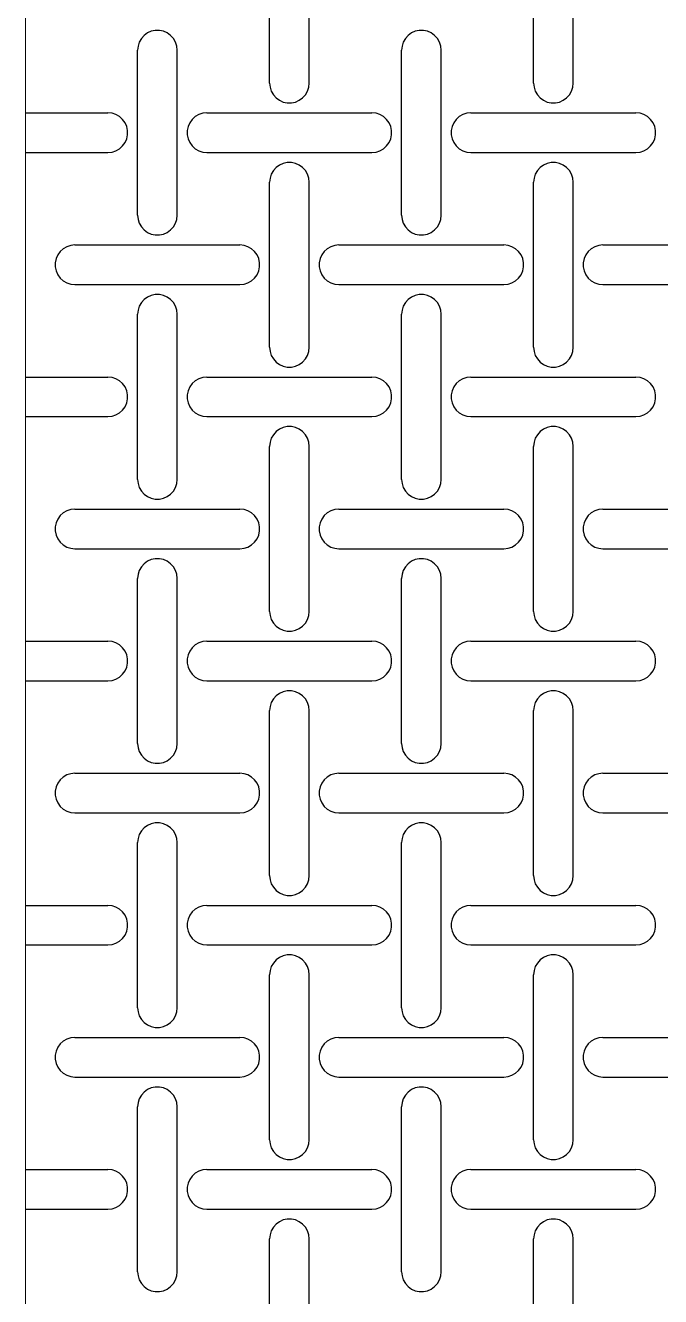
# Model space of a CAD drawing. Header units: metres. Extents: x 0 to 100, y -20 to 320.
# Drawn here: x 0 to 48.1, y 141.9 to 238.1 of the extents above; entities that cross this region are included whole.
import ezdxf

# ---------------------------------------------------------------- set-up
doc = ezdxf.new("R2010")
doc.units = ezdxf.units.M

msp = doc.modelspace()

# ---------------------------------------------------------------- linework, layer by layer
at = {"lineweight": 0}
msp.add_line((0, -20), (0, 320), dxfattribs=at)
for p, q in [((18.5, 233.75), (18.5, 246.25)), ((21.5, 233.75), (21.5, 246.25)), ((38.5, 233.75), (38.5, 246.25)), ((41.5, 233.75), (41.5, 246.25)), ((9.843, 237.742), (9.536, 237.677)), ((10.157, 237.742), (9.843, 237.742)), ((10.464, 237.677), (10.157, 237.742)), ((29.843, 237.742), (29.536, 237.677)), ((30.157, 237.742), (29.843, 237.742)), ((30.464, 237.677), (30.157, 237.742)), ((8.63, 236.86), (8.533, 236.562)), ((8.786, 237.132), (8.63, 236.86)), ((8.996, 237.365), (8.786, 237.132)), ((9.25, 237.549), (8.996, 237.365)), ((9.536, 237.677), (9.25, 237.549)), ((10.75, 237.549), (10.464, 237.677)), ((11.004, 237.365), (10.75, 237.549)), ((11.214, 237.132), (11.004, 237.365)), ((11.37, 236.86), (11.214, 237.132)), ((11.467, 236.562), (11.37, 236.86)), ((28.63, 236.86), (28.533, 236.562)), ((28.786, 237.132), (28.63, 236.86)), ((28.996, 237.365), (28.786, 237.132)), ((29.25, 237.549), (28.996, 237.365)), ((29.536, 237.677), (29.25, 237.549)), ((30.75, 237.549), (30.464, 237.677)), ((31.004, 237.365), (30.75, 237.549)), ((31.214, 237.132), (31.004, 237.365)), ((31.37, 236.86), (31.214, 237.132)), ((31.467, 236.562), (31.37, 236.86)), ((8.533, 236.562), (8.5, 236.25)), ((8.5, 223.75), (8.5, 236.25)), ((11.5, 236.25), (11.467, 236.562)), ((11.5, 223.75), (11.5, 236.25)), ((28.533, 236.562), (28.5, 236.25)), ((28.5, 223.75), (28.5, 236.25)), ((31.5, 236.25), (31.467, 236.562)), ((31.5, 223.75), (31.5, 236.25)), ((18.5, 233.75), (18.533, 233.438)), ((18.533, 233.438), (18.63, 233.14)), ((18.63, 233.14), (18.786, 232.868)), ((21.214, 232.868), (21.37, 233.14)), ((21.37, 233.14), (21.467, 233.438)), ((21.467, 233.438), (21.5, 233.75)), ((38.5, 233.75), (38.533, 233.438)), ((38.533, 233.438), (38.63, 233.14)), ((38.63, 233.14), (38.786, 232.868)), ((41.214, 232.868), (41.37, 233.14)), ((41.37, 233.14), (41.467, 233.438)), ((41.467, 233.438), (41.5, 233.75)), ((18.786, 232.868), (18.996, 232.635)), ((18.996, 232.635), (19.25, 232.451)), ((19.25, 232.451), (19.536, 232.323)), ((19.536, 232.323), (19.843, 232.258)), ((19.843, 232.258), (20.157, 232.258)), ((20.157, 232.258), (20.464, 232.323)), ((20.464, 232.323), (20.75, 232.451)), ((20.75, 232.451), (21.004, 232.635)), ((21.004, 232.635), (21.214, 232.868)), ((38.786, 232.868), (38.996, 232.635)), ((38.996, 232.635), (39.25, 232.451)), ((39.25, 232.451), (39.536, 232.323)), ((39.536, 232.323), (39.843, 232.258)), ((39.843, 232.258), (40.157, 232.258)), ((40.157, 232.258), (40.464, 232.323)), ((40.464, 232.323), (40.75, 232.451)), ((40.75, 232.451), (41.004, 232.635)), ((41.004, 232.635), (41.214, 232.868)), ((0, 231.5), (6.25, 231.5)), ((6.562, 231.467), (6.25, 231.5)), ((6.86, 231.37), (6.562, 231.467)), ((7.132, 231.214), (6.86, 231.37)), ((7.365, 231.004), (7.132, 231.214)), ((7.549, 230.75), (7.365, 231.004)), ((12.635, 231.004), (12.451, 230.75)), ((12.868, 231.214), (12.635, 231.004)), ((13.14, 231.37), (12.868, 231.214)), ((13.438, 231.467), (13.14, 231.37)), ((13.75, 231.5), (13.438, 231.467)), ((13.75, 231.5), (26.25, 231.5)), ((26.562, 231.467), (26.25, 231.5)), ((26.86, 231.37), (26.562, 231.467)), ((27.132, 231.214), (26.86, 231.37)), ((27.365, 231.004), (27.132, 231.214)), ((27.549, 230.75), (27.365, 231.004)), ((32.635, 231.004), (32.451, 230.75)), ((32.868, 231.214), (32.635, 231.004)), ((33.14, 231.37), (32.868, 231.214)), ((33.438, 231.467), (33.14, 231.37)), ((33.75, 231.5), (33.438, 231.467)), ((33.75, 231.5), (46.25, 231.5)), ((46.562, 231.467), (46.25, 231.5)), ((46.86, 231.37), (46.562, 231.467)), ((47.132, 231.214), (46.86, 231.37)), ((47.365, 231.004), (47.132, 231.214)), ((47.549, 230.75), (47.365, 231.004)), ((7.677, 230.464), (7.549, 230.75)), ((7.742, 230.157), (7.677, 230.464)), ((7.742, 229.843), (7.742, 230.157)), ((12.323, 230.464), (12.258, 230.157)), ((12.258, 230.157), (12.258, 229.843)), ((12.451, 230.75), (12.323, 230.464)), ((27.677, 230.464), (27.549, 230.75)), ((27.742, 230.157), (27.677, 230.464)), ((27.742, 229.843), (27.742, 230.157)), ((32.323, 230.464), (32.258, 230.157)), ((32.258, 230.157), (32.258, 229.843)), ((32.451, 230.75), (32.323, 230.464)), ((47.677, 230.464), (47.549, 230.75)), ((47.742, 230.157), (47.677, 230.464)), ((47.742, 229.843), (47.742, 230.157)), ((7.365, 228.996), (7.549, 229.25)), ((7.549, 229.25), (7.677, 229.536)), ((7.677, 229.536), (7.742, 229.843)), ((12.258, 229.843), (12.323, 229.536)), ((12.323, 229.536), (12.451, 229.25)), ((12.451, 229.25), (12.635, 228.996)), ((27.365, 228.996), (27.549, 229.25)), ((27.549, 229.25), (27.677, 229.536)), ((27.677, 229.536), (27.742, 229.843)), ((32.258, 229.843), (32.323, 229.536)), ((32.323, 229.536), (32.451, 229.25)), ((32.451, 229.25), (32.635, 228.996)), ((47.365, 228.996), (47.549, 229.25)), ((47.549, 229.25), (47.677, 229.536)), ((47.677, 229.536), (47.742, 229.843)), ((0, 228.5), (6.25, 228.5)), ((6.25, 228.5), (6.562, 228.533)), ((6.562, 228.533), (6.86, 228.63)), ((6.86, 228.63), (7.132, 228.786)), ((7.132, 228.786), (7.365, 228.996)), ((12.635, 228.996), (12.868, 228.786)), ((12.868, 228.786), (13.14, 228.63)), ((13.14, 228.63), (13.438, 228.533)), ((13.438, 228.533), (13.75, 228.5)), ((13.75, 228.5), (26.25, 228.5)), ((26.25, 228.5), (26.562, 228.533)), ((26.562, 228.533), (26.86, 228.63)), ((26.86, 228.63), (27.132, 228.786)), ((27.132, 228.786), (27.365, 228.996)), ((32.635, 228.996), (32.868, 228.786)), ((32.868, 228.786), (33.14, 228.63)), ((33.14, 228.63), (33.438, 228.533)), ((33.438, 228.533), (33.75, 228.5)), ((33.75, 228.5), (46.25, 228.5)), ((46.25, 228.5), (46.562, 228.533)), ((46.562, 228.533), (46.86, 228.63)), ((46.86, 228.63), (47.132, 228.786)), ((47.132, 228.786), (47.365, 228.996)), ((18.786, 227.132), (18.63, 226.86)), ((18.996, 227.365), (18.786, 227.132)), ((19.25, 227.549), (18.996, 227.365)), ((19.536, 227.677), (19.25, 227.549)), ((19.843, 227.742), (19.536, 227.677)), ((20.157, 227.742), (19.843, 227.742)), ((20.464, 227.677), (20.157, 227.742)), ((20.75, 227.549), (20.464, 227.677)), ((21.004, 227.365), (20.75, 227.549)), ((21.214, 227.132), (21.004, 227.365)), ((21.37, 226.86), (21.214, 227.132)), ((38.786, 227.132), (38.63, 226.86)), ((38.996, 227.365), (38.786, 227.132)), ((39.25, 227.549), (38.996, 227.365)), ((39.536, 227.677), (39.25, 227.549)), ((39.843, 227.742), (39.536, 227.677)), ((40.157, 227.742), (39.843, 227.742)), ((40.464, 227.677), (40.157, 227.742)), ((40.75, 227.549), (40.464, 227.677)), ((41.004, 227.365), (40.75, 227.549)), ((41.214, 227.132), (41.004, 227.365)), ((41.37, 226.86), (41.214, 227.132)), ((18.533, 226.562), (18.5, 226.25)), ((18.5, 213.75), (18.5, 226.25)), ((18.63, 226.86), (18.533, 226.562)), ((21.467, 226.562), (21.37, 226.86)), ((21.5, 226.25), (21.467, 226.562)), ((21.5, 213.75), (21.5, 226.25)), ((38.533, 226.562), (38.5, 226.25)), ((38.5, 213.75), (38.5, 226.25)), ((38.63, 226.86), (38.533, 226.562)), ((41.467, 226.562), (41.37, 226.86)), ((41.5, 226.25), (41.467, 226.562)), ((41.5, 213.75), (41.5, 226.25)), ((8.5, 223.75), (8.533, 223.438)), ((8.533, 223.438), (8.63, 223.14)), ((11.37, 223.14), (11.467, 223.438)), ((11.467, 223.438), (11.5, 223.75)), ((28.5, 223.75), (28.533, 223.438)), ((28.533, 223.438), (28.63, 223.14)), ((31.37, 223.14), (31.467, 223.438)), ((31.467, 223.438), (31.5, 223.75)), ((8.63, 223.14), (8.786, 222.868)), ((8.786, 222.868), (8.996, 222.635)), ((8.996, 222.635), (9.25, 222.451)), ((9.25, 222.451), (9.536, 222.323)), ((9.536, 222.323), (9.843, 222.258)), ((10.157, 222.258), (10.464, 222.323)), ((10.464, 222.323), (10.75, 222.451)), ((10.75, 222.451), (11.004, 222.635)), ((11.004, 222.635), (11.214, 222.868)), ((11.214, 222.868), (11.37, 223.14)), ((28.63, 223.14), (28.786, 222.868)), ((28.786, 222.868), (28.996, 222.635)), ((28.996, 222.635), (29.25, 222.451)), ((29.25, 222.451), (29.536, 222.323)), ((29.536, 222.323), (29.843, 222.258)), ((30.157, 222.258), (30.464, 222.323)), ((30.464, 222.323), (30.75, 222.451)), ((30.75, 222.451), (31.004, 222.635)), ((31.004, 222.635), (31.214, 222.868)), ((31.214, 222.868), (31.37, 223.14)), ((3.14, 221.37), (2.868, 221.214)), ((3.438, 221.467), (3.14, 221.37)), ((3.75, 221.5), (3.438, 221.467)), ((3.75, 221.5), (16.25, 221.5)), ((9.843, 222.258), (10.157, 222.258)), ((16.562, 221.467), (16.25, 221.5)), ((16.86, 221.37), (16.562, 221.467)), ((17.132, 221.214), (16.86, 221.37)), ((23.14, 221.37), (22.868, 221.214)), ((23.438, 221.467), (23.14, 221.37)), ((23.75, 221.5), (23.438, 221.467)), ((23.75, 221.5), (36.25, 221.5)), ((29.843, 222.258), (30.157, 222.258)), ((36.562, 221.467), (36.25, 221.5)), ((36.86, 221.37), (36.562, 221.467)), ((37.132, 221.214), (36.86, 221.37)), ((43.14, 221.37), (42.868, 221.214)), ((43.438, 221.467), (43.14, 221.37)), ((43.75, 221.5), (43.438, 221.467)), ((43.75, 221.5), (56.25, 221.5)), ((2.323, 220.464), (2.258, 220.157)), ((2.451, 220.75), (2.323, 220.464)), ((2.635, 221.004), (2.451, 220.75)), ((2.868, 221.214), (2.635, 221.004)), ((17.365, 221.004), (17.132, 221.214)), ((17.549, 220.75), (17.365, 221.004)), ((17.677, 220.464), (17.549, 220.75)), ((17.742, 220.157), (17.677, 220.464)), ((22.323, 220.464), (22.258, 220.157)), ((22.451, 220.75), (22.323, 220.464)), ((22.635, 221.004), (22.451, 220.75)), ((22.868, 221.214), (22.635, 221.004)), ((37.365, 221.004), (37.132, 221.214)), ((37.549, 220.75), (37.365, 221.004)), ((37.677, 220.464), (37.549, 220.75)), ((37.742, 220.157), (37.677, 220.464)), ((42.323, 220.464), (42.258, 220.157)), ((42.451, 220.75), (42.323, 220.464)), ((42.635, 221.004), (42.451, 220.75)), ((42.868, 221.214), (42.635, 221.004)), ((2.258, 220.157), (2.258, 219.843)), ((2.258, 219.843), (2.323, 219.536)), ((2.323, 219.536), (2.451, 219.25)), ((17.549, 219.25), (17.677, 219.536)), ((17.677, 219.536), (17.742, 219.843)), ((17.742, 219.843), (17.742, 220.157)), ((22.258, 220.157), (22.258, 219.843)), ((22.258, 219.843), (22.323, 219.536)), ((22.323, 219.536), (22.451, 219.25)), ((37.549, 219.25), (37.677, 219.536)), ((37.677, 219.536), (37.742, 219.843)), ((37.742, 219.843), (37.742, 220.157)), ((42.258, 220.157), (42.258, 219.843)), ((42.258, 219.843), (42.323, 219.536)), ((42.323, 219.536), (42.451, 219.25)), ((2.451, 219.25), (2.635, 218.996)), ((2.635, 218.996), (2.868, 218.786)), ((2.868, 218.786), (3.14, 218.63)), ((3.14, 218.63), (3.438, 218.533)), ((3.438, 218.533), (3.75, 218.5)), ((3.75, 218.5), (16.25, 218.5)), ((16.25, 218.5), (16.562, 218.533)), ((16.562, 218.533), (16.86, 218.63)), ((16.86, 218.63), (17.132, 218.786)), ((17.132, 218.786), (17.365, 218.996)), ((17.365, 218.996), (17.549, 219.25)), ((22.451, 219.25), (22.635, 218.996)), ((22.635, 218.996), (22.868, 218.786)), ((22.868, 218.786), (23.14, 218.63)), ((23.14, 218.63), (23.438, 218.533)), ((23.438, 218.533), (23.75, 218.5)), ((23.75, 218.5), (36.25, 218.5)), ((36.25, 218.5), (36.562, 218.533)), ((36.562, 218.533), (36.86, 218.63)), ((36.86, 218.63), (37.132, 218.786)), ((37.132, 218.786), (37.365, 218.996)), ((37.365, 218.996), (37.549, 219.25)), ((42.451, 219.25), (42.635, 218.996)), ((42.635, 218.996), (42.868, 218.786)), ((42.868, 218.786), (43.14, 218.63)), ((43.14, 218.63), (43.438, 218.533)), ((43.438, 218.533), (43.75, 218.5)), ((43.75, 218.5), (56.25, 218.5)), ((9.25, 217.549), (8.996, 217.365)), ((9.536, 217.677), (9.25, 217.549)), ((9.843, 217.742), (9.536, 217.677)), ((10.157, 217.742), (9.843, 217.742)), ((10.464, 217.677), (10.157, 217.742)), ((10.75, 217.549), (10.464, 217.677)), ((11.004, 217.365), (10.75, 217.549)), ((29.25, 217.549), (28.996, 217.365)), ((29.536, 217.677), (29.25, 217.549)), ((29.843, 217.742), (29.536, 217.677)), ((30.157, 217.742), (29.843, 217.742)), ((30.464, 217.677), (30.157, 217.742)), ((30.75, 217.549), (30.464, 217.677)), ((31.004, 217.365), (30.75, 217.549)), ((8.533, 216.562), (8.5, 216.25)), ((8.63, 216.86), (8.533, 216.562)), ((8.786, 217.132), (8.63, 216.86)), ((8.996, 217.365), (8.786, 217.132)), ((11.214, 217.132), (11.004, 217.365)), ((11.37, 216.86), (11.214, 217.132)), ((11.467, 216.562), (11.37, 216.86)), ((11.5, 216.25), (11.467, 216.562)), ((28.533, 216.562), (28.5, 216.25)), ((28.63, 216.86), (28.533, 216.562)), ((28.786, 217.132), (28.63, 216.86)), ((28.996, 217.365), (28.786, 217.132)), ((31.214, 217.132), (31.004, 217.365)), ((31.37, 216.86), (31.214, 217.132)), ((31.467, 216.562), (31.37, 216.86)), ((31.5, 216.25), (31.467, 216.562)), ((8.5, 203.75), (8.5, 216.25)), ((11.5, 203.75), (11.5, 216.25)), ((28.5, 203.75), (28.5, 216.25)), ((31.5, 203.75), (31.5, 216.25)), ((18.5, 213.75), (18.533, 213.438)), ((21.467, 213.438), (21.5, 213.75)), ((38.5, 213.75), (38.533, 213.438)), ((41.467, 213.438), (41.5, 213.75)), ((18.533, 213.438), (18.63, 213.14)), ((18.63, 213.14), (18.786, 212.868)), ((18.786, 212.868), (18.996, 212.635)), ((21.004, 212.635), (21.214, 212.868)), ((21.214, 212.868), (21.37, 213.14)), ((21.37, 213.14), (21.467, 213.438)), ((38.533, 213.438), (38.63, 213.14)), ((38.63, 213.14), (38.786, 212.868)), ((38.786, 212.868), (38.996, 212.635)), ((41.004, 212.635), (41.214, 212.868)), ((41.214, 212.868), (41.37, 213.14)), ((41.37, 213.14), (41.467, 213.438)), ((18.996, 212.635), (19.25, 212.451)), ((19.25, 212.451), (19.536, 212.323)), ((19.536, 212.323), (19.843, 212.258)), ((19.843, 212.258), (20.157, 212.258)), ((20.157, 212.258), (20.464, 212.323)), ((20.464, 212.323), (20.75, 212.451)), ((20.75, 212.451), (21.004, 212.635)), ((38.996, 212.635), (39.25, 212.451)), ((39.25, 212.451), (39.536, 212.323)), ((39.536, 212.323), (39.843, 212.258)), ((39.843, 212.258), (40.157, 212.258)), ((40.157, 212.258), (40.464, 212.323)), ((40.464, 212.323), (40.75, 212.451)), ((40.75, 212.451), (41.004, 212.635)), ((0, 211.5), (6.25, 211.5)), ((6.562, 211.467), (6.25, 211.5)), ((6.86, 211.37), (6.562, 211.467)), ((7.132, 211.214), (6.86, 211.37)), ((7.365, 211.004), (7.132, 211.214)), ((7.549, 210.75), (7.365, 211.004)), ((12.635, 211.004), (12.451, 210.75)), ((12.868, 211.214), (12.635, 211.004)), ((13.14, 211.37), (12.868, 211.214)), ((13.438, 211.467), (13.14, 211.37)), ((13.75, 211.5), (13.438, 211.467)), ((13.75, 211.5), (26.25, 211.5)), ((26.562, 211.467), (26.25, 211.5)), ((26.86, 211.37), (26.562, 211.467)), ((27.132, 211.214), (26.86, 211.37)), ((27.365, 211.004), (27.132, 211.214)), ((27.549, 210.75), (27.365, 211.004)), ((32.635, 211.004), (32.451, 210.75)), ((32.868, 211.214), (32.635, 211.004)), ((33.14, 211.37), (32.868, 211.214)), ((33.438, 211.467), (33.14, 211.37)), ((33.75, 211.5), (33.438, 211.467)), ((33.75, 211.5), (46.25, 211.5)), ((46.562, 211.467), (46.25, 211.5)), ((46.86, 211.37), (46.562, 211.467)), ((47.132, 211.214), (46.86, 211.37)), ((47.365, 211.004), (47.132, 211.214)), ((47.549, 210.75), (47.365, 211.004)), ((7.677, 210.464), (7.549, 210.75)), ((7.742, 210.157), (7.677, 210.464)), ((7.677, 209.536), (7.742, 209.843)), ((7.742, 209.843), (7.742, 210.157)), ((12.323, 210.464), (12.258, 210.157)), ((12.258, 210.157), (12.258, 209.843)), ((12.258, 209.843), (12.323, 209.536)), ((12.451, 210.75), (12.323, 210.464)), ((27.677, 210.464), (27.549, 210.75)), ((27.742, 210.157), (27.677, 210.464)), ((27.677, 209.536), (27.742, 209.843)), ((27.742, 209.843), (27.742, 210.157)), ((32.323, 210.464), (32.258, 210.157)), ((32.258, 210.157), (32.258, 209.843)), ((32.258, 209.843), (32.323, 209.536)), ((32.451, 210.75), (32.323, 210.464)), ((47.677, 210.464), (47.549, 210.75)), ((47.742, 210.157), (47.677, 210.464)), ((47.677, 209.536), (47.742, 209.843)), ((47.742, 209.843), (47.742, 210.157)), ((7.132, 208.786), (7.365, 208.996)), ((7.365, 208.996), (7.549, 209.25)), ((7.549, 209.25), (7.677, 209.536)), ((12.323, 209.536), (12.451, 209.25)), ((12.451, 209.25), (12.635, 208.996)), ((12.635, 208.996), (12.868, 208.786)), ((27.132, 208.786), (27.365, 208.996)), ((27.365, 208.996), (27.549, 209.25)), ((27.549, 209.25), (27.677, 209.536)), ((32.323, 209.536), (32.451, 209.25)), ((32.451, 209.25), (32.635, 208.996)), ((32.635, 208.996), (32.868, 208.786)), ((47.132, 208.786), (47.365, 208.996)), ((47.365, 208.996), (47.549, 209.25)), ((47.549, 209.25), (47.677, 209.536)), ((0, 208.5), (6.25, 208.5)), ((6.25, 208.5), (6.562, 208.533)), ((6.562, 208.533), (6.86, 208.63)), ((6.86, 208.63), (7.132, 208.786)), ((12.868, 208.786), (13.14, 208.63)), ((13.14, 208.63), (13.438, 208.533)), ((13.438, 208.533), (13.75, 208.5)), ((13.75, 208.5), (26.25, 208.5)), ((26.25, 208.5), (26.562, 208.533)), ((26.562, 208.533), (26.86, 208.63)), ((26.86, 208.63), (27.132, 208.786)), ((32.868, 208.786), (33.14, 208.63)), ((33.14, 208.63), (33.438, 208.533)), ((33.438, 208.533), (33.75, 208.5)), ((33.75, 208.5), (46.25, 208.5)), ((46.25, 208.5), (46.562, 208.533)), ((46.562, 208.533), (46.86, 208.63)), ((46.86, 208.63), (47.132, 208.786)), ((18.786, 207.132), (18.63, 206.86)), ((18.996, 207.365), (18.786, 207.132)), ((19.25, 207.549), (18.996, 207.365)), ((19.536, 207.677), (19.25, 207.549)), ((19.843, 207.742), (19.536, 207.677)), ((20.157, 207.742), (19.843, 207.742)), ((20.464, 207.677), (20.157, 207.742)), ((20.75, 207.549), (20.464, 207.677)), ((21.004, 207.365), (20.75, 207.549)), ((21.214, 207.132), (21.004, 207.365)), ((21.37, 206.86), (21.214, 207.132)), ((38.786, 207.132), (38.63, 206.86)), ((38.996, 207.365), (38.786, 207.132)), ((39.25, 207.549), (38.996, 207.365)), ((39.536, 207.677), (39.25, 207.549)), ((39.843, 207.742), (39.536, 207.677)), ((40.157, 207.742), (39.843, 207.742)), ((40.464, 207.677), (40.157, 207.742)), ((40.75, 207.549), (40.464, 207.677)), ((41.004, 207.365), (40.75, 207.549)), ((41.214, 207.132), (41.004, 207.365)), ((41.37, 206.86), (41.214, 207.132)), ((18.533, 206.562), (18.5, 206.25)), ((18.5, 193.75), (18.5, 206.25)), ((18.63, 206.86), (18.533, 206.562)), ((21.467, 206.562), (21.37, 206.86)), ((21.5, 206.25), (21.467, 206.562)), ((21.5, 193.75), (21.5, 206.25)), ((38.533, 206.562), (38.5, 206.25)), ((38.5, 193.75), (38.5, 206.25)), ((38.63, 206.86), (38.533, 206.562)), ((41.467, 206.562), (41.37, 206.86)), ((41.5, 206.25), (41.467, 206.562)), ((41.5, 193.75), (41.5, 206.25)), ((8.5, 203.75), (8.533, 203.438)), ((8.533, 203.438), (8.63, 203.14)), ((8.63, 203.14), (8.786, 202.868)), ((11.214, 202.868), (11.37, 203.14)), ((11.37, 203.14), (11.467, 203.438)), ((11.467, 203.438), (11.5, 203.75)), ((28.5, 203.75), (28.533, 203.438)), ((28.533, 203.438), (28.63, 203.14)), ((28.63, 203.14), (28.786, 202.868)), ((31.214, 202.868), (31.37, 203.14)), ((31.37, 203.14), (31.467, 203.438)), ((31.467, 203.438), (31.5, 203.75)), ((8.786, 202.868), (8.996, 202.635)), ((8.996, 202.635), (9.25, 202.451)), ((9.25, 202.451), (9.536, 202.323)), ((9.536, 202.323), (9.843, 202.258)), ((9.843, 202.258), (10.157, 202.258)), ((10.157, 202.258), (10.464, 202.323)), ((10.464, 202.323), (10.75, 202.451)), ((10.75, 202.451), (11.004, 202.635)), ((11.004, 202.635), (11.214, 202.868)), ((28.786, 202.868), (28.996, 202.635)), ((28.996, 202.635), (29.25, 202.451)), ((29.25, 202.451), (29.536, 202.323)), ((29.536, 202.323), (29.843, 202.258)), ((29.843, 202.258), (30.157, 202.258)), ((30.157, 202.258), (30.464, 202.323)), ((30.464, 202.323), (30.75, 202.451)), ((30.75, 202.451), (31.004, 202.635)), ((31.004, 202.635), (31.214, 202.868)), ((2.868, 201.214), (2.635, 201.004)), ((3.14, 201.37), (2.868, 201.214)), ((3.438, 201.467), (3.14, 201.37)), ((3.75, 201.5), (3.438, 201.467)), ((3.75, 201.5), (16.25, 201.5)), ((16.562, 201.467), (16.25, 201.5)), ((16.86, 201.37), (16.562, 201.467)), ((17.132, 201.214), (16.86, 201.37)), ((17.365, 201.004), (17.132, 201.214)), ((22.868, 201.214), (22.635, 201.004)), ((23.14, 201.37), (22.868, 201.214)), ((23.438, 201.467), (23.14, 201.37)), ((23.75, 201.5), (23.438, 201.467)), ((23.75, 201.5), (36.25, 201.5)), ((36.562, 201.467), (36.25, 201.5)), ((36.86, 201.37), (36.562, 201.467)), ((37.132, 201.214), (36.86, 201.37)), ((37.365, 201.004), (37.132, 201.214)), ((42.868, 201.214), (42.635, 201.004)), ((43.14, 201.37), (42.868, 201.214)), ((43.438, 201.467), (43.14, 201.37)), ((43.75, 201.5), (43.438, 201.467)), ((43.75, 201.5), (56.25, 201.5)), ((2.323, 200.464), (2.258, 200.157)), ((2.451, 200.75), (2.323, 200.464)), ((2.635, 201.004), (2.451, 200.75)), ((17.549, 200.75), (17.365, 201.004)), ((17.677, 200.464), (17.549, 200.75)), ((17.742, 200.157), (17.677, 200.464)), ((22.323, 200.464), (22.258, 200.157)), ((22.451, 200.75), (22.323, 200.464)), ((22.635, 201.004), (22.451, 200.75)), ((37.549, 200.75), (37.365, 201.004)), ((37.677, 200.464), (37.549, 200.75)), ((37.742, 200.157), (37.677, 200.464)), ((42.323, 200.464), (42.258, 200.157)), ((42.451, 200.75), (42.323, 200.464)), ((42.635, 201.004), (42.451, 200.75)), ((2.258, 200.157), (2.258, 199.843)), ((2.258, 199.843), (2.323, 199.536)), ((2.323, 199.536), (2.451, 199.25)), ((2.451, 199.25), (2.635, 198.996)), ((17.365, 198.996), (17.549, 199.25)), ((17.549, 199.25), (17.677, 199.536)), ((17.677, 199.536), (17.742, 199.843)), ((17.742, 199.843), (17.742, 200.157)), ((22.258, 200.157), (22.258, 199.843)), ((22.258, 199.843), (22.323, 199.536)), ((22.323, 199.536), (22.451, 199.25)), ((22.451, 199.25), (22.635, 198.996)), ((37.365, 198.996), (37.549, 199.25)), ((37.549, 199.25), (37.677, 199.536)), ((37.677, 199.536), (37.742, 199.843)), ((37.742, 199.843), (37.742, 200.157)), ((42.258, 200.157), (42.258, 199.843)), ((42.258, 199.843), (42.323, 199.536)), ((42.323, 199.536), (42.451, 199.25)), ((42.451, 199.25), (42.635, 198.996)), ((2.635, 198.996), (2.868, 198.786)), ((2.868, 198.786), (3.14, 198.63)), ((3.14, 198.63), (3.438, 198.533)), ((3.438, 198.533), (3.75, 198.5)), ((3.75, 198.5), (16.25, 198.5)), ((16.25, 198.5), (16.562, 198.533)), ((16.562, 198.533), (16.86, 198.63)), ((16.86, 198.63), (17.132, 198.786)), ((17.132, 198.786), (17.365, 198.996)), ((22.635, 198.996), (22.868, 198.786)), ((22.868, 198.786), (23.14, 198.63)), ((23.14, 198.63), (23.438, 198.533)), ((23.438, 198.533), (23.75, 198.5)), ((23.75, 198.5), (36.25, 198.5)), ((36.25, 198.5), (36.562, 198.533)), ((36.562, 198.533), (36.86, 198.63)), ((36.86, 198.63), (37.132, 198.786)), ((37.132, 198.786), (37.365, 198.996)), ((42.635, 198.996), (42.868, 198.786)), ((42.868, 198.786), (43.14, 198.63)), ((43.14, 198.63), (43.438, 198.533)), ((43.438, 198.533), (43.75, 198.5)), ((43.75, 198.5), (56.25, 198.5)), ((8.996, 197.365), (8.786, 197.132)), ((9.25, 197.549), (8.996, 197.365)), ((9.536, 197.677), (9.25, 197.549)), ((9.843, 197.742), (9.536, 197.677)), ((10.157, 197.742), (9.843, 197.742)), ((10.464, 197.677), (10.157, 197.742)), ((10.75, 197.549), (10.464, 197.677)), ((11.004, 197.365), (10.75, 197.549)), ((11.214, 197.132), (11.004, 197.365)), ((28.996, 197.365), (28.786, 197.132)), ((29.25, 197.549), (28.996, 197.365)), ((29.536, 197.677), (29.25, 197.549)), ((29.843, 197.742), (29.536, 197.677)), ((30.157, 197.742), (29.843, 197.742)), ((30.464, 197.677), (30.157, 197.742)), ((30.75, 197.549), (30.464, 197.677)), ((31.004, 197.365), (30.75, 197.549)), ((31.214, 197.132), (31.004, 197.365)), ((8.533, 196.562), (8.5, 196.25)), ((8.63, 196.86), (8.533, 196.562)), ((8.786, 197.132), (8.63, 196.86)), ((11.37, 196.86), (11.214, 197.132)), ((11.467, 196.562), (11.37, 196.86)), ((11.5, 196.25), (11.467, 196.562)), ((28.533, 196.562), (28.5, 196.25)), ((28.63, 196.86), (28.533, 196.562)), ((28.786, 197.132), (28.63, 196.86)), ((31.37, 196.86), (31.214, 197.132)), ((31.467, 196.562), (31.37, 196.86)), ((31.5, 196.25), (31.467, 196.562)), ((8.5, 183.75), (8.5, 196.25)), ((11.5, 183.75), (11.5, 196.25)), ((28.5, 183.75), (28.5, 196.25)), ((31.5, 183.75), (31.5, 196.25)), ((18.5, 193.75), (18.533, 193.438)), ((21.467, 193.438), (21.5, 193.75)), ((38.5, 193.75), (38.533, 193.438)), ((41.467, 193.438), (41.5, 193.75)), ((18.533, 193.438), (18.63, 193.14)), ((18.63, 193.14), (18.786, 192.868)), ((18.786, 192.868), (18.996, 192.635)), ((18.996, 192.635), (19.25, 192.451)), ((20.75, 192.451), (21.004, 192.635)), ((21.004, 192.635), (21.214, 192.868)), ((21.214, 192.868), (21.37, 193.14)), ((21.37, 193.14), (21.467, 193.438)), ((38.533, 193.438), (38.63, 193.14)), ((38.63, 193.14), (38.786, 192.868)), ((38.786, 192.868), (38.996, 192.635)), ((38.996, 192.635), (39.25, 192.451)), ((40.75, 192.451), (41.004, 192.635)), ((41.004, 192.635), (41.214, 192.868)), ((41.214, 192.868), (41.37, 193.14)), ((41.37, 193.14), (41.467, 193.438)), ((19.25, 192.451), (19.536, 192.323)), ((19.536, 192.323), (19.843, 192.258)), ((19.843, 192.258), (20.157, 192.258)), ((20.157, 192.258), (20.464, 192.323)), ((20.464, 192.323), (20.75, 192.451)), ((39.25, 192.451), (39.536, 192.323)), ((39.536, 192.323), (39.843, 192.258)), ((39.843, 192.258), (40.157, 192.258)), ((40.157, 192.258), (40.464, 192.323)), ((40.464, 192.323), (40.75, 192.451)), ((0, 191.5), (6.25, 191.5)), ((6.562, 191.467), (6.25, 191.5)), ((6.86, 191.37), (6.562, 191.467)), ((7.132, 191.214), (6.86, 191.37)), ((7.365, 191.004), (7.132, 191.214)), ((7.549, 190.75), (7.365, 191.004)), ((7.677, 190.464), (7.549, 190.75)), ((12.451, 190.75), (12.323, 190.464)), ((12.635, 191.004), (12.451, 190.75)), ((12.868, 191.214), (12.635, 191.004)), ((13.14, 191.37), (12.868, 191.214)), ((13.438, 191.467), (13.14, 191.37)), ((13.75, 191.5), (13.438, 191.467)), ((13.75, 191.5), (26.25, 191.5)), ((26.562, 191.467), (26.25, 191.5)), ((26.86, 191.37), (26.562, 191.467)), ((27.132, 191.214), (26.86, 191.37)), ((27.365, 191.004), (27.132, 191.214)), ((27.549, 190.75), (27.365, 191.004)), ((27.677, 190.464), (27.549, 190.75)), ((32.451, 190.75), (32.323, 190.464)), ((32.635, 191.004), (32.451, 190.75)), ((32.868, 191.214), (32.635, 191.004)), ((33.14, 191.37), (32.868, 191.214)), ((33.438, 191.467), (33.14, 191.37)), ((33.75, 191.5), (33.438, 191.467)), ((33.75, 191.5), (46.25, 191.5)), ((46.562, 191.467), (46.25, 191.5)), ((46.86, 191.37), (46.562, 191.467)), ((47.132, 191.214), (46.86, 191.37)), ((47.365, 191.004), (47.132, 191.214)), ((47.549, 190.75), (47.365, 191.004)), ((47.677, 190.464), (47.549, 190.75)), ((7.742, 190.157), (7.677, 190.464)), ((7.677, 189.536), (7.742, 189.843)), ((7.742, 189.843), (7.742, 190.157)), ((12.323, 190.464), (12.258, 190.157)), ((12.258, 190.157), (12.258, 189.843)), ((12.258, 189.843), (12.323, 189.536)), ((27.742, 190.157), (27.677, 190.464)), ((27.677, 189.536), (27.742, 189.843)), ((27.742, 189.843), (27.742, 190.157)), ((32.323, 190.464), (32.258, 190.157)), ((32.258, 190.157), (32.258, 189.843)), ((32.258, 189.843), (32.323, 189.536)), ((47.742, 190.157), (47.677, 190.464)), ((47.677, 189.536), (47.742, 189.843)), ((47.742, 189.843), (47.742, 190.157)), ((6.86, 188.63), (7.132, 188.786)), ((7.132, 188.786), (7.365, 188.996)), ((7.365, 188.996), (7.549, 189.25)), ((7.549, 189.25), (7.677, 189.536)), ((12.323, 189.536), (12.451, 189.25)), ((12.451, 189.25), (12.635, 188.996)), ((12.635, 188.996), (12.868, 188.786)), ((12.868, 188.786), (13.14, 188.63)), ((26.86, 188.63), (27.132, 188.786)), ((27.132, 188.786), (27.365, 188.996)), ((27.365, 188.996), (27.549, 189.25)), ((27.549, 189.25), (27.677, 189.536)), ((32.323, 189.536), (32.451, 189.25)), ((32.451, 189.25), (32.635, 188.996)), ((32.635, 188.996), (32.868, 188.786)), ((32.868, 188.786), (33.14, 188.63)), ((46.86, 188.63), (47.132, 188.786)), ((47.132, 188.786), (47.365, 188.996)), ((47.365, 188.996), (47.549, 189.25)), ((47.549, 189.25), (47.677, 189.536)), ((0, 188.5), (6.25, 188.5)), ((6.25, 188.5), (6.562, 188.533)), ((6.562, 188.533), (6.86, 188.63)), ((13.14, 188.63), (13.438, 188.533)), ((13.438, 188.533), (13.75, 188.5)), ((13.75, 188.5), (26.25, 188.5)), ((19.536, 187.677), (19.25, 187.549)), ((19.843, 187.742), (19.536, 187.677)), ((20.157, 187.742), (19.843, 187.742)), ((20.464, 187.677), (20.157, 187.742)), ((20.75, 187.549), (20.464, 187.677)), ((26.25, 188.5), (26.562, 188.533)), ((26.562, 188.533), (26.86, 188.63)), ((33.14, 188.63), (33.438, 188.533)), ((33.438, 188.533), (33.75, 188.5)), ((33.75, 188.5), (46.25, 188.5)), ((39.536, 187.677), (39.25, 187.549)), ((39.843, 187.742), (39.536, 187.677)), ((40.157, 187.742), (39.843, 187.742)), ((40.464, 187.677), (40.157, 187.742)), ((40.75, 187.549), (40.464, 187.677)), ((46.25, 188.5), (46.562, 188.533)), ((46.562, 188.533), (46.86, 188.63)), ((18.63, 186.86), (18.533, 186.562)), ((18.786, 187.132), (18.63, 186.86)), ((18.996, 187.365), (18.786, 187.132)), ((19.25, 187.549), (18.996, 187.365)), ((21.004, 187.365), (20.75, 187.549)), ((21.214, 187.132), (21.004, 187.365)), ((21.37, 186.86), (21.214, 187.132)), ((21.467, 186.562), (21.37, 186.86)), ((38.63, 186.86), (38.533, 186.562)), ((38.786, 187.132), (38.63, 186.86)), ((38.996, 187.365), (38.786, 187.132)), ((39.25, 187.549), (38.996, 187.365)), ((41.004, 187.365), (40.75, 187.549)), ((41.214, 187.132), (41.004, 187.365)), ((41.37, 186.86), (41.214, 187.132)), ((41.467, 186.562), (41.37, 186.86)), ((18.533, 186.562), (18.5, 186.25)), ((18.5, 173.75), (18.5, 186.25)), ((21.5, 186.25), (21.467, 186.562)), ((21.5, 173.75), (21.5, 186.25)), ((38.533, 186.562), (38.5, 186.25)), ((38.5, 173.75), (38.5, 186.25)), ((41.5, 186.25), (41.467, 186.562)), ((41.5, 173.75), (41.5, 186.25)), ((8.5, 183.75), (8.533, 183.438)), ((8.533, 183.438), (8.63, 183.14)), ((8.63, 183.14), (8.786, 182.868)), ((8.786, 182.868), (8.996, 182.635)), ((11.004, 182.635), (11.214, 182.868)), ((11.214, 182.868), (11.37, 183.14)), ((11.37, 183.14), (11.467, 183.438)), ((11.467, 183.438), (11.5, 183.75)), ((28.5, 183.75), (28.533, 183.438)), ((28.533, 183.438), (28.63, 183.14)), ((28.63, 183.14), (28.786, 182.868)), ((28.786, 182.868), (28.996, 182.635)), ((31.004, 182.635), (31.214, 182.868)), ((31.214, 182.868), (31.37, 183.14)), ((31.37, 183.14), (31.467, 183.438)), ((31.467, 183.438), (31.5, 183.75)), ((8.996, 182.635), (9.25, 182.451)), ((9.25, 182.451), (9.536, 182.323)), ((9.536, 182.323), (9.843, 182.258)), ((9.843, 182.258), (10.157, 182.258)), ((10.157, 182.258), (10.464, 182.323)), ((10.464, 182.323), (10.75, 182.451)), ((10.75, 182.451), (11.004, 182.635)), ((28.996, 182.635), (29.25, 182.451)), ((29.25, 182.451), (29.536, 182.323)), ((29.536, 182.323), (29.843, 182.258)), ((29.843, 182.258), (30.157, 182.258)), ((30.157, 182.258), (30.464, 182.323)), ((30.464, 182.323), (30.75, 182.451)), ((30.75, 182.451), (31.004, 182.635)), ((2.635, 181.004), (2.451, 180.75)), ((2.868, 181.214), (2.635, 181.004)), ((3.14, 181.37), (2.868, 181.214)), ((3.438, 181.467), (3.14, 181.37)), ((3.75, 181.5), (3.438, 181.467)), ((3.75, 181.5), (16.25, 181.5)), ((16.562, 181.467), (16.25, 181.5)), ((16.86, 181.37), (16.562, 181.467)), ((17.132, 181.214), (16.86, 181.37)), ((17.365, 181.004), (17.132, 181.214)), ((17.549, 180.75), (17.365, 181.004)), ((22.635, 181.004), (22.451, 180.75)), ((22.868, 181.214), (22.635, 181.004)), ((23.14, 181.37), (22.868, 181.214)), ((23.438, 181.467), (23.14, 181.37)), ((23.75, 181.5), (23.438, 181.467)), ((23.75, 181.5), (36.25, 181.5)), ((36.562, 181.467), (36.25, 181.5)), ((36.86, 181.37), (36.562, 181.467)), ((37.132, 181.214), (36.86, 181.37)), ((37.365, 181.004), (37.132, 181.214)), ((37.549, 180.75), (37.365, 181.004)), ((42.635, 181.004), (42.451, 180.75)), ((42.868, 181.214), (42.635, 181.004)), ((43.14, 181.37), (42.868, 181.214)), ((43.438, 181.467), (43.14, 181.37)), ((43.75, 181.5), (43.438, 181.467)), ((43.75, 181.5), (56.25, 181.5)), ((2.323, 180.464), (2.258, 180.157)), ((2.258, 180.157), (2.258, 179.843)), ((2.451, 180.75), (2.323, 180.464)), ((17.677, 180.464), (17.549, 180.75)), ((17.742, 180.157), (17.677, 180.464)), ((17.742, 179.843), (17.742, 180.157)), ((22.323, 180.464), (22.258, 180.157)), ((22.258, 180.157), (22.258, 179.843)), ((22.451, 180.75), (22.323, 180.464)), ((37.677, 180.464), (37.549, 180.75)), ((37.742, 180.157), (37.677, 180.464)), ((37.742, 179.843), (37.742, 180.157)), ((42.323, 180.464), (42.258, 180.157)), ((42.258, 180.157), (42.258, 179.843)), ((42.451, 180.75), (42.323, 180.464)), ((2.258, 179.843), (2.323, 179.536)), ((2.323, 179.536), (2.451, 179.25)), ((2.451, 179.25), (2.635, 178.996)), ((17.365, 178.996), (17.549, 179.25)), ((17.549, 179.25), (17.677, 179.536)), ((17.677, 179.536), (17.742, 179.843)), ((22.258, 179.843), (22.323, 179.536)), ((22.323, 179.536), (22.451, 179.25)), ((22.451, 179.25), (22.635, 178.996)), ((37.365, 178.996), (37.549, 179.25)), ((37.549, 179.25), (37.677, 179.536)), ((37.677, 179.536), (37.742, 179.843)), ((42.258, 179.843), (42.323, 179.536)), ((42.323, 179.536), (42.451, 179.25)), ((42.451, 179.25), (42.635, 178.996)), ((2.635, 178.996), (2.868, 178.786)), ((2.868, 178.786), (3.14, 178.63)), ((3.14, 178.63), (3.438, 178.533)), ((3.438, 178.533), (3.75, 178.5)), ((3.75, 178.5), (16.25, 178.5)), ((16.25, 178.5), (16.562, 178.533)), ((16.562, 178.533), (16.86, 178.63)), ((16.86, 178.63), (17.132, 178.786)), ((17.132, 178.786), (17.365, 178.996)), ((22.635, 178.996), (22.868, 178.786)), ((22.868, 178.786), (23.14, 178.63)), ((23.14, 178.63), (23.438, 178.533)), ((23.438, 178.533), (23.75, 178.5)), ((23.75, 178.5), (36.25, 178.5)), ((36.25, 178.5), (36.562, 178.533)), ((36.562, 178.533), (36.86, 178.63)), ((36.86, 178.63), (37.132, 178.786)), ((37.132, 178.786), (37.365, 178.996)), ((42.635, 178.996), (42.868, 178.786)), ((42.868, 178.786), (43.14, 178.63)), ((43.14, 178.63), (43.438, 178.533)), ((43.438, 178.533), (43.75, 178.5)), ((43.75, 178.5), (56.25, 178.5)), ((8.786, 177.132), (8.63, 176.86)), ((8.996, 177.365), (8.786, 177.132)), ((9.25, 177.549), (8.996, 177.365)), ((9.536, 177.677), (9.25, 177.549)), ((9.843, 177.742), (9.536, 177.677)), ((10.157, 177.742), (9.843, 177.742)), ((10.464, 177.677), (10.157, 177.742)), ((10.75, 177.549), (10.464, 177.677)), ((11.004, 177.365), (10.75, 177.549)), ((11.214, 177.132), (11.004, 177.365)), ((11.37, 176.86), (11.214, 177.132)), ((28.786, 177.132), (28.63, 176.86)), ((28.996, 177.365), (28.786, 177.132)), ((29.25, 177.549), (28.996, 177.365)), ((29.536, 177.677), (29.25, 177.549)), ((29.843, 177.742), (29.536, 177.677)), ((30.157, 177.742), (29.843, 177.742)), ((30.464, 177.677), (30.157, 177.742)), ((30.75, 177.549), (30.464, 177.677)), ((31.004, 177.365), (30.75, 177.549)), ((31.214, 177.132), (31.004, 177.365)), ((31.37, 176.86), (31.214, 177.132)), ((8.533, 176.562), (8.5, 176.25)), ((8.5, 163.75), (8.5, 176.25)), ((8.63, 176.86), (8.533, 176.562)), ((11.467, 176.562), (11.37, 176.86)), ((11.5, 176.25), (11.467, 176.562)), ((11.5, 163.75), (11.5, 176.25)), ((28.533, 176.562), (28.5, 176.25)), ((28.5, 163.75), (28.5, 176.25)), ((28.63, 176.86), (28.533, 176.562)), ((31.467, 176.562), (31.37, 176.86)), ((31.5, 176.25), (31.467, 176.562)), ((31.5, 163.75), (31.5, 176.25)), ((18.5, 173.75), (18.533, 173.438)), ((18.533, 173.438), (18.63, 173.14)), ((21.37, 173.14), (21.467, 173.438)), ((21.467, 173.438), (21.5, 173.75)), ((38.5, 173.75), (38.533, 173.438)), ((38.533, 173.438), (38.63, 173.14)), ((41.37, 173.14), (41.467, 173.438)), ((41.467, 173.438), (41.5, 173.75)), ((18.63, 173.14), (18.786, 172.868)), ((18.786, 172.868), (18.996, 172.635)), ((18.996, 172.635), (19.25, 172.451)), ((19.25, 172.451), (19.536, 172.323)), ((19.536, 172.323), (19.843, 172.258)), ((20.157, 172.258), (20.464, 172.323)), ((20.464, 172.323), (20.75, 172.451)), ((20.75, 172.451), (21.004, 172.635)), ((21.004, 172.635), (21.214, 172.868)), ((21.214, 172.868), (21.37, 173.14)), ((38.63, 173.14), (38.786, 172.868)), ((38.786, 172.868), (38.996, 172.635)), ((38.996, 172.635), (39.25, 172.451)), ((39.25, 172.451), (39.536, 172.323)), ((39.536, 172.323), (39.843, 172.258)), ((40.157, 172.258), (40.464, 172.323)), ((40.464, 172.323), (40.75, 172.451)), ((40.75, 172.451), (41.004, 172.635)), ((41.004, 172.635), (41.214, 172.868)), ((41.214, 172.868), (41.37, 173.14)), ((0, 171.5), (6.25, 171.5)), ((6.562, 171.467), (6.25, 171.5)), ((6.86, 171.37), (6.562, 171.467)), ((7.132, 171.214), (6.86, 171.37)), ((13.14, 171.37), (12.868, 171.214)), ((13.438, 171.467), (13.14, 171.37)), ((13.75, 171.5), (13.438, 171.467)), ((13.75, 171.5), (26.25, 171.5)), ((19.843, 172.258), (20.157, 172.258)), ((26.562, 171.467), (26.25, 171.5)), ((26.86, 171.37), (26.562, 171.467)), ((27.132, 171.214), (26.86, 171.37)), ((33.14, 171.37), (32.868, 171.214)), ((33.438, 171.467), (33.14, 171.37)), ((33.75, 171.5), (33.438, 171.467)), ((33.75, 171.5), (46.25, 171.5)), ((39.843, 172.258), (40.157, 172.258)), ((46.562, 171.467), (46.25, 171.5)), ((46.86, 171.37), (46.562, 171.467)), ((47.132, 171.214), (46.86, 171.37)), ((7.365, 171.004), (7.132, 171.214)), ((7.549, 170.75), (7.365, 171.004)), ((7.677, 170.464), (7.549, 170.75)), ((7.742, 170.157), (7.677, 170.464)), ((12.323, 170.464), (12.258, 170.157)), ((12.451, 170.75), (12.323, 170.464)), ((12.635, 171.004), (12.451, 170.75)), ((12.868, 171.214), (12.635, 171.004)), ((27.365, 171.004), (27.132, 171.214)), ((27.549, 170.75), (27.365, 171.004)), ((27.677, 170.464), (27.549, 170.75)), ((27.742, 170.157), (27.677, 170.464)), ((32.323, 170.464), (32.258, 170.157)), ((32.451, 170.75), (32.323, 170.464)), ((32.635, 171.004), (32.451, 170.75)), ((32.868, 171.214), (32.635, 171.004)), ((47.365, 171.004), (47.132, 171.214)), ((47.549, 170.75), (47.365, 171.004)), ((47.677, 170.464), (47.549, 170.75)), ((47.742, 170.157), (47.677, 170.464)), ((7.549, 169.25), (7.677, 169.536)), ((7.677, 169.536), (7.742, 169.843)), ((7.742, 169.843), (7.742, 170.157)), ((12.258, 170.157), (12.258, 169.843)), ((12.258, 169.843), (12.323, 169.536)), ((12.323, 169.536), (12.451, 169.25)), ((27.549, 169.25), (27.677, 169.536)), ((27.677, 169.536), (27.742, 169.843)), ((27.742, 169.843), (27.742, 170.157)), ((32.258, 170.157), (32.258, 169.843)), ((32.258, 169.843), (32.323, 169.536)), ((32.323, 169.536), (32.451, 169.25)), ((47.549, 169.25), (47.677, 169.536)), ((47.677, 169.536), (47.742, 169.843)), ((47.742, 169.843), (47.742, 170.157)), ((0, 168.5), (6.25, 168.5)), ((6.25, 168.5), (6.562, 168.533)), ((6.562, 168.533), (6.86, 168.63)), ((6.86, 168.63), (7.132, 168.786)), ((7.132, 168.786), (7.365, 168.996)), ((7.365, 168.996), (7.549, 169.25)), ((12.451, 169.25), (12.635, 168.996)), ((12.635, 168.996), (12.868, 168.786)), ((12.868, 168.786), (13.14, 168.63)), ((13.14, 168.63), (13.438, 168.533)), ((13.438, 168.533), (13.75, 168.5)), ((13.75, 168.5), (26.25, 168.5)), ((26.25, 168.5), (26.562, 168.533)), ((26.562, 168.533), (26.86, 168.63)), ((26.86, 168.63), (27.132, 168.786)), ((27.132, 168.786), (27.365, 168.996)), ((27.365, 168.996), (27.549, 169.25)), ((32.451, 169.25), (32.635, 168.996)), ((32.635, 168.996), (32.868, 168.786)), ((32.868, 168.786), (33.14, 168.63)), ((33.14, 168.63), (33.438, 168.533)), ((33.438, 168.533), (33.75, 168.5)), ((33.75, 168.5), (46.25, 168.5)), ((46.25, 168.5), (46.562, 168.533)), ((46.562, 168.533), (46.86, 168.63)), ((46.86, 168.63), (47.132, 168.786)), ((47.132, 168.786), (47.365, 168.996)), ((47.365, 168.996), (47.549, 169.25)), ((19.25, 167.549), (18.996, 167.365)), ((19.536, 167.677), (19.25, 167.549)), ((19.843, 167.742), (19.536, 167.677)), ((20.157, 167.742), (19.843, 167.742)), ((20.464, 167.677), (20.157, 167.742)), ((20.75, 167.549), (20.464, 167.677)), ((21.004, 167.365), (20.75, 167.549)), ((39.25, 167.549), (38.996, 167.365)), ((39.536, 167.677), (39.25, 167.549)), ((39.843, 167.742), (39.536, 167.677)), ((40.157, 167.742), (39.843, 167.742)), ((40.464, 167.677), (40.157, 167.742)), ((40.75, 167.549), (40.464, 167.677)), ((41.004, 167.365), (40.75, 167.549)), ((18.533, 166.562), (18.5, 166.25)), ((18.63, 166.86), (18.533, 166.562)), ((18.786, 167.132), (18.63, 166.86)), ((18.996, 167.365), (18.786, 167.132)), ((21.214, 167.132), (21.004, 167.365)), ((21.37, 166.86), (21.214, 167.132)), ((21.467, 166.562), (21.37, 166.86)), ((21.5, 166.25), (21.467, 166.562)), ((38.533, 166.562), (38.5, 166.25)), ((38.63, 166.86), (38.533, 166.562)), ((38.786, 167.132), (38.63, 166.86)), ((38.996, 167.365), (38.786, 167.132)), ((41.214, 167.132), (41.004, 167.365)), ((41.37, 166.86), (41.214, 167.132)), ((41.467, 166.562), (41.37, 166.86)), ((41.5, 166.25), (41.467, 166.562)), ((18.5, 153.75), (18.5, 166.25)), ((21.5, 153.75), (21.5, 166.25)), ((38.5, 153.75), (38.5, 166.25)), ((41.5, 153.75), (41.5, 166.25)), ((8.5, 163.75), (8.533, 163.438)), ((11.467, 163.438), (11.5, 163.75)), ((28.5, 163.75), (28.533, 163.438)), ((31.467, 163.438), (31.5, 163.75)), ((8.533, 163.438), (8.63, 163.14)), ((8.63, 163.14), (8.786, 162.868)), ((8.786, 162.868), (8.996, 162.635)), ((11.004, 162.635), (11.214, 162.868)), ((11.214, 162.868), (11.37, 163.14)), ((11.37, 163.14), (11.467, 163.438)), ((28.533, 163.438), (28.63, 163.14)), ((28.63, 163.14), (28.786, 162.868)), ((28.786, 162.868), (28.996, 162.635)), ((31.004, 162.635), (31.214, 162.868)), ((31.214, 162.868), (31.37, 163.14)), ((31.37, 163.14), (31.467, 163.438)), ((8.996, 162.635), (9.25, 162.451)), ((9.25, 162.451), (9.536, 162.323)), ((9.536, 162.323), (9.843, 162.258)), ((9.843, 162.258), (10.157, 162.258)), ((10.157, 162.258), (10.464, 162.323)), ((10.464, 162.323), (10.75, 162.451)), ((10.75, 162.451), (11.004, 162.635)), ((28.996, 162.635), (29.25, 162.451)), ((29.25, 162.451), (29.536, 162.323)), ((29.536, 162.323), (29.843, 162.258)), ((29.843, 162.258), (30.157, 162.258)), ((30.157, 162.258), (30.464, 162.323)), ((30.464, 162.323), (30.75, 162.451)), ((30.75, 162.451), (31.004, 162.635)), ((2.451, 160.75), (2.323, 160.464)), ((2.635, 161.004), (2.451, 160.75)), ((2.868, 161.214), (2.635, 161.004)), ((3.14, 161.37), (2.868, 161.214)), ((3.438, 161.467), (3.14, 161.37)), ((3.75, 161.5), (3.438, 161.467)), ((3.75, 161.5), (16.25, 161.5)), ((16.562, 161.467), (16.25, 161.5)), ((16.86, 161.37), (16.562, 161.467)), ((17.132, 161.214), (16.86, 161.37)), ((17.365, 161.004), (17.132, 161.214)), ((17.549, 160.75), (17.365, 161.004)), ((17.677, 160.464), (17.549, 160.75)), ((22.451, 160.75), (22.323, 160.464)), ((22.635, 161.004), (22.451, 160.75)), ((22.868, 161.214), (22.635, 161.004)), ((23.14, 161.37), (22.868, 161.214)), ((23.438, 161.467), (23.14, 161.37)), ((23.75, 161.5), (23.438, 161.467)), ((23.75, 161.5), (36.25, 161.5)), ((36.562, 161.467), (36.25, 161.5)), ((36.86, 161.37), (36.562, 161.467)), ((37.132, 161.214), (36.86, 161.37)), ((37.365, 161.004), (37.132, 161.214)), ((37.549, 160.75), (37.365, 161.004)), ((37.677, 160.464), (37.549, 160.75)), ((42.451, 160.75), (42.323, 160.464)), ((42.635, 161.004), (42.451, 160.75)), ((42.868, 161.214), (42.635, 161.004)), ((43.14, 161.37), (42.868, 161.214)), ((43.438, 161.467), (43.14, 161.37)), ((43.75, 161.5), (43.438, 161.467)), ((43.75, 161.5), (56.25, 161.5)), ((2.323, 160.464), (2.258, 160.157)), ((2.258, 160.157), (2.258, 159.843)), ((2.258, 159.843), (2.323, 159.536)), ((17.742, 160.157), (17.677, 160.464)), ((17.677, 159.536), (17.742, 159.843)), ((17.742, 159.843), (17.742, 160.157)), ((22.323, 160.464), (22.258, 160.157)), ((22.258, 160.157), (22.258, 159.843)), ((22.258, 159.843), (22.323, 159.536)), ((37.742, 160.157), (37.677, 160.464)), ((37.677, 159.536), (37.742, 159.843)), ((37.742, 159.843), (37.742, 160.157)), ((42.323, 160.464), (42.258, 160.157)), ((42.258, 160.157), (42.258, 159.843)), ((42.258, 159.843), (42.323, 159.536)), ((2.323, 159.536), (2.451, 159.25)), ((2.451, 159.25), (2.635, 158.996)), ((2.635, 158.996), (2.868, 158.786)), ((17.132, 158.786), (17.365, 158.996)), ((17.365, 158.996), (17.549, 159.25)), ((17.549, 159.25), (17.677, 159.536)), ((22.323, 159.536), (22.451, 159.25)), ((22.451, 159.25), (22.635, 158.996)), ((22.635, 158.996), (22.868, 158.786)), ((37.132, 158.786), (37.365, 158.996)), ((37.365, 158.996), (37.549, 159.25)), ((37.549, 159.25), (37.677, 159.536)), ((42.323, 159.536), (42.451, 159.25)), ((42.451, 159.25), (42.635, 158.996)), ((42.635, 158.996), (42.868, 158.786)), ((2.868, 158.786), (3.14, 158.63)), ((3.14, 158.63), (3.438, 158.533)), ((3.438, 158.533), (3.75, 158.5)), ((3.75, 158.5), (16.25, 158.5)), ((16.25, 158.5), (16.562, 158.533)), ((16.562, 158.533), (16.86, 158.63)), ((16.86, 158.63), (17.132, 158.786)), ((22.868, 158.786), (23.14, 158.63)), ((23.14, 158.63), (23.438, 158.533)), ((23.438, 158.533), (23.75, 158.5)), ((23.75, 158.5), (36.25, 158.5)), ((36.25, 158.5), (36.562, 158.533)), ((36.562, 158.533), (36.86, 158.63)), ((36.86, 158.63), (37.132, 158.786)), ((42.868, 158.786), (43.14, 158.63)), ((43.14, 158.63), (43.438, 158.533)), ((43.438, 158.533), (43.75, 158.5)), ((43.75, 158.5), (56.25, 158.5)), ((8.786, 157.132), (8.63, 156.86)), ((8.996, 157.365), (8.786, 157.132)), ((9.25, 157.549), (8.996, 157.365)), ((9.536, 157.677), (9.25, 157.549)), ((9.843, 157.742), (9.536, 157.677)), ((10.157, 157.742), (9.843, 157.742)), ((10.464, 157.677), (10.157, 157.742)), ((10.75, 157.549), (10.464, 157.677)), ((11.004, 157.365), (10.75, 157.549)), ((11.214, 157.132), (11.004, 157.365)), ((11.37, 156.86), (11.214, 157.132)), ((28.786, 157.132), (28.63, 156.86)), ((28.996, 157.365), (28.786, 157.132)), ((29.25, 157.549), (28.996, 157.365)), ((29.536, 157.677), (29.25, 157.549)), ((29.843, 157.742), (29.536, 157.677)), ((30.157, 157.742), (29.843, 157.742)), ((30.464, 157.677), (30.157, 157.742)), ((30.75, 157.549), (30.464, 157.677)), ((31.004, 157.365), (30.75, 157.549)), ((31.214, 157.132), (31.004, 157.365)), ((31.37, 156.86), (31.214, 157.132)), ((8.533, 156.562), (8.5, 156.25)), ((8.5, 143.75), (8.5, 156.25)), ((8.63, 156.86), (8.533, 156.562)), ((11.467, 156.562), (11.37, 156.86)), ((11.5, 156.25), (11.467, 156.562)), ((11.5, 143.75), (11.5, 156.25)), ((28.533, 156.562), (28.5, 156.25)), ((28.5, 143.75), (28.5, 156.25)), ((28.63, 156.86), (28.533, 156.562)), ((31.467, 156.562), (31.37, 156.86)), ((31.5, 156.25), (31.467, 156.562)), ((31.5, 143.75), (31.5, 156.25)), ((18.5, 153.75), (18.533, 153.438)), ((18.533, 153.438), (18.63, 153.14)), ((18.63, 153.14), (18.786, 152.868)), ((21.214, 152.868), (21.37, 153.14)), ((21.37, 153.14), (21.467, 153.438)), ((21.467, 153.438), (21.5, 153.75)), ((38.5, 153.75), (38.533, 153.438)), ((38.533, 153.438), (38.63, 153.14)), ((38.63, 153.14), (38.786, 152.868)), ((41.214, 152.868), (41.37, 153.14)), ((41.37, 153.14), (41.467, 153.438)), ((41.467, 153.438), (41.5, 153.75)), ((18.786, 152.868), (18.996, 152.635)), ((18.996, 152.635), (19.25, 152.451)), ((19.25, 152.451), (19.536, 152.323)), ((19.536, 152.323), (19.843, 152.258)), ((19.843, 152.258), (20.157, 152.258)), ((20.157, 152.258), (20.464, 152.323)), ((20.464, 152.323), (20.75, 152.451)), ((20.75, 152.451), (21.004, 152.635)), ((21.004, 152.635), (21.214, 152.868)), ((38.786, 152.868), (38.996, 152.635)), ((38.996, 152.635), (39.25, 152.451)), ((39.25, 152.451), (39.536, 152.323)), ((39.536, 152.323), (39.843, 152.258)), ((39.843, 152.258), (40.157, 152.258)), ((40.157, 152.258), (40.464, 152.323)), ((40.464, 152.323), (40.75, 152.451)), ((40.75, 152.451), (41.004, 152.635)), ((41.004, 152.635), (41.214, 152.868)), ((0, 151.5), (6.25, 151.5)), ((6.562, 151.467), (6.25, 151.5)), ((6.86, 151.37), (6.562, 151.467)), ((7.132, 151.214), (6.86, 151.37)), ((7.365, 151.004), (7.132, 151.214)), ((12.868, 151.214), (12.635, 151.004)), ((13.14, 151.37), (12.868, 151.214)), ((13.438, 151.467), (13.14, 151.37)), ((13.75, 151.5), (13.438, 151.467)), ((13.75, 151.5), (26.25, 151.5)), ((26.562, 151.467), (26.25, 151.5)), ((26.86, 151.37), (26.562, 151.467)), ((27.132, 151.214), (26.86, 151.37)), ((27.365, 151.004), (27.132, 151.214)), ((32.868, 151.214), (32.635, 151.004)), ((33.14, 151.37), (32.868, 151.214)), ((33.438, 151.467), (33.14, 151.37)), ((33.75, 151.5), (33.438, 151.467)), ((33.75, 151.5), (46.25, 151.5)), ((46.562, 151.467), (46.25, 151.5)), ((46.86, 151.37), (46.562, 151.467)), ((47.132, 151.214), (46.86, 151.37)), ((47.365, 151.004), (47.132, 151.214)), ((7.549, 150.75), (7.365, 151.004)), ((7.677, 150.464), (7.549, 150.75)), ((7.742, 150.157), (7.677, 150.464)), ((7.742, 149.843), (7.742, 150.157)), ((12.323, 150.464), (12.258, 150.157)), ((12.258, 150.157), (12.258, 149.843)), ((12.451, 150.75), (12.323, 150.464)), ((12.635, 151.004), (12.451, 150.75)), ((27.549, 150.75), (27.365, 151.004)), ((27.677, 150.464), (27.549, 150.75)), ((27.742, 150.157), (27.677, 150.464)), ((27.742, 149.843), (27.742, 150.157)), ((32.323, 150.464), (32.258, 150.157)), ((32.258, 150.157), (32.258, 149.843)), ((32.451, 150.75), (32.323, 150.464)), ((32.635, 151.004), (32.451, 150.75)), ((47.549, 150.75), (47.365, 151.004)), ((47.677, 150.464), (47.549, 150.75)), ((47.742, 150.157), (47.677, 150.464)), ((47.742, 149.843), (47.742, 150.157)), ((7.365, 148.996), (7.549, 149.25)), ((7.549, 149.25), (7.677, 149.536)), ((7.677, 149.536), (7.742, 149.843)), ((12.258, 149.843), (12.323, 149.536)), ((12.323, 149.536), (12.451, 149.25)), ((12.451, 149.25), (12.635, 148.996)), ((27.365, 148.996), (27.549, 149.25)), ((27.549, 149.25), (27.677, 149.536)), ((27.677, 149.536), (27.742, 149.843)), ((32.258, 149.843), (32.323, 149.536)), ((32.323, 149.536), (32.451, 149.25)), ((32.451, 149.25), (32.635, 148.996)), ((47.365, 148.996), (47.549, 149.25)), ((47.549, 149.25), (47.677, 149.536)), ((47.677, 149.536), (47.742, 149.843)), ((0, 148.5), (6.25, 148.5)), ((6.25, 148.5), (6.562, 148.533)), ((6.562, 148.533), (6.86, 148.63)), ((6.86, 148.63), (7.132, 148.786)), ((7.132, 148.786), (7.365, 148.996)), ((12.635, 148.996), (12.868, 148.786)), ((12.868, 148.786), (13.14, 148.63)), ((13.14, 148.63), (13.438, 148.533)), ((13.438, 148.533), (13.75, 148.5)), ((13.75, 148.5), (26.25, 148.5)), ((26.25, 148.5), (26.562, 148.533)), ((26.562, 148.533), (26.86, 148.63)), ((26.86, 148.63), (27.132, 148.786)), ((27.132, 148.786), (27.365, 148.996)), ((32.635, 148.996), (32.868, 148.786)), ((32.868, 148.786), (33.14, 148.63)), ((33.14, 148.63), (33.438, 148.533)), ((33.438, 148.533), (33.75, 148.5)), ((33.75, 148.5), (46.25, 148.5)), ((46.25, 148.5), (46.562, 148.533)), ((46.562, 148.533), (46.86, 148.63)), ((46.86, 148.63), (47.132, 148.786)), ((47.132, 148.786), (47.365, 148.996)), ((18.996, 147.365), (18.786, 147.132)), ((19.25, 147.549), (18.996, 147.365)), ((19.536, 147.677), (19.25, 147.549)), ((19.843, 147.742), (19.536, 147.677)), ((20.157, 147.742), (19.843, 147.742)), ((20.464, 147.677), (20.157, 147.742)), ((20.75, 147.549), (20.464, 147.677)), ((21.004, 147.365), (20.75, 147.549)), ((21.214, 147.132), (21.004, 147.365)), ((38.996, 147.365), (38.786, 147.132)), ((39.25, 147.549), (38.996, 147.365)), ((39.536, 147.677), (39.25, 147.549)), ((39.843, 147.742), (39.536, 147.677)), ((40.157, 147.742), (39.843, 147.742)), ((40.464, 147.677), (40.157, 147.742)), ((40.75, 147.549), (40.464, 147.677)), ((41.004, 147.365), (40.75, 147.549)), ((41.214, 147.132), (41.004, 147.365)), ((18.533, 146.562), (18.5, 146.25)), ((18.63, 146.86), (18.533, 146.562)), ((18.786, 147.132), (18.63, 146.86)), ((21.37, 146.86), (21.214, 147.132)), ((21.467, 146.562), (21.37, 146.86)), ((21.5, 146.25), (21.467, 146.562)), ((38.533, 146.562), (38.5, 146.25)), ((38.63, 146.86), (38.533, 146.562)), ((38.786, 147.132), (38.63, 146.86)), ((41.37, 146.86), (41.214, 147.132)), ((41.467, 146.562), (41.37, 146.86)), ((41.5, 146.25), (41.467, 146.562)), ((18.5, 133.75), (18.5, 146.25)), ((21.5, 133.75), (21.5, 146.25)), ((38.5, 133.75), (38.5, 146.25)), ((41.5, 133.75), (41.5, 146.25)), ((8.5, 143.75), (8.533, 143.438)), ((8.533, 143.438), (8.63, 143.14)), ((11.37, 143.14), (11.467, 143.438)), ((11.467, 143.438), (11.5, 143.75)), ((28.5, 143.75), (28.533, 143.438)), ((28.533, 143.438), (28.63, 143.14)), ((31.37, 143.14), (31.467, 143.438)), ((31.467, 143.438), (31.5, 143.75)), ((8.63, 143.14), (8.786, 142.868)), ((8.786, 142.868), (8.996, 142.635)), ((8.996, 142.635), (9.25, 142.451)), ((9.25, 142.451), (9.536, 142.323)), ((10.464, 142.323), (10.75, 142.451)), ((10.75, 142.451), (11.004, 142.635)), ((11.004, 142.635), (11.214, 142.868)), ((11.214, 142.868), (11.37, 143.14)), ((28.63, 143.14), (28.786, 142.868)), ((28.786, 142.868), (28.996, 142.635)), ((28.996, 142.635), (29.25, 142.451)), ((29.25, 142.451), (29.536, 142.323)), ((30.464, 142.323), (30.75, 142.451)), ((30.75, 142.451), (31.004, 142.635)), ((31.004, 142.635), (31.214, 142.868)), ((31.214, 142.868), (31.37, 143.14)), ((9.536, 142.323), (9.843, 142.258)), ((9.843, 142.258), (10.157, 142.258)), ((10.157, 142.258), (10.464, 142.323)), ((29.536, 142.323), (29.843, 142.258)), ((29.843, 142.258), (30.157, 142.258)), ((30.157, 142.258), (30.464, 142.323))]:
    msp.add_line(p, q)

doc.saveas('drawing.dxf')
